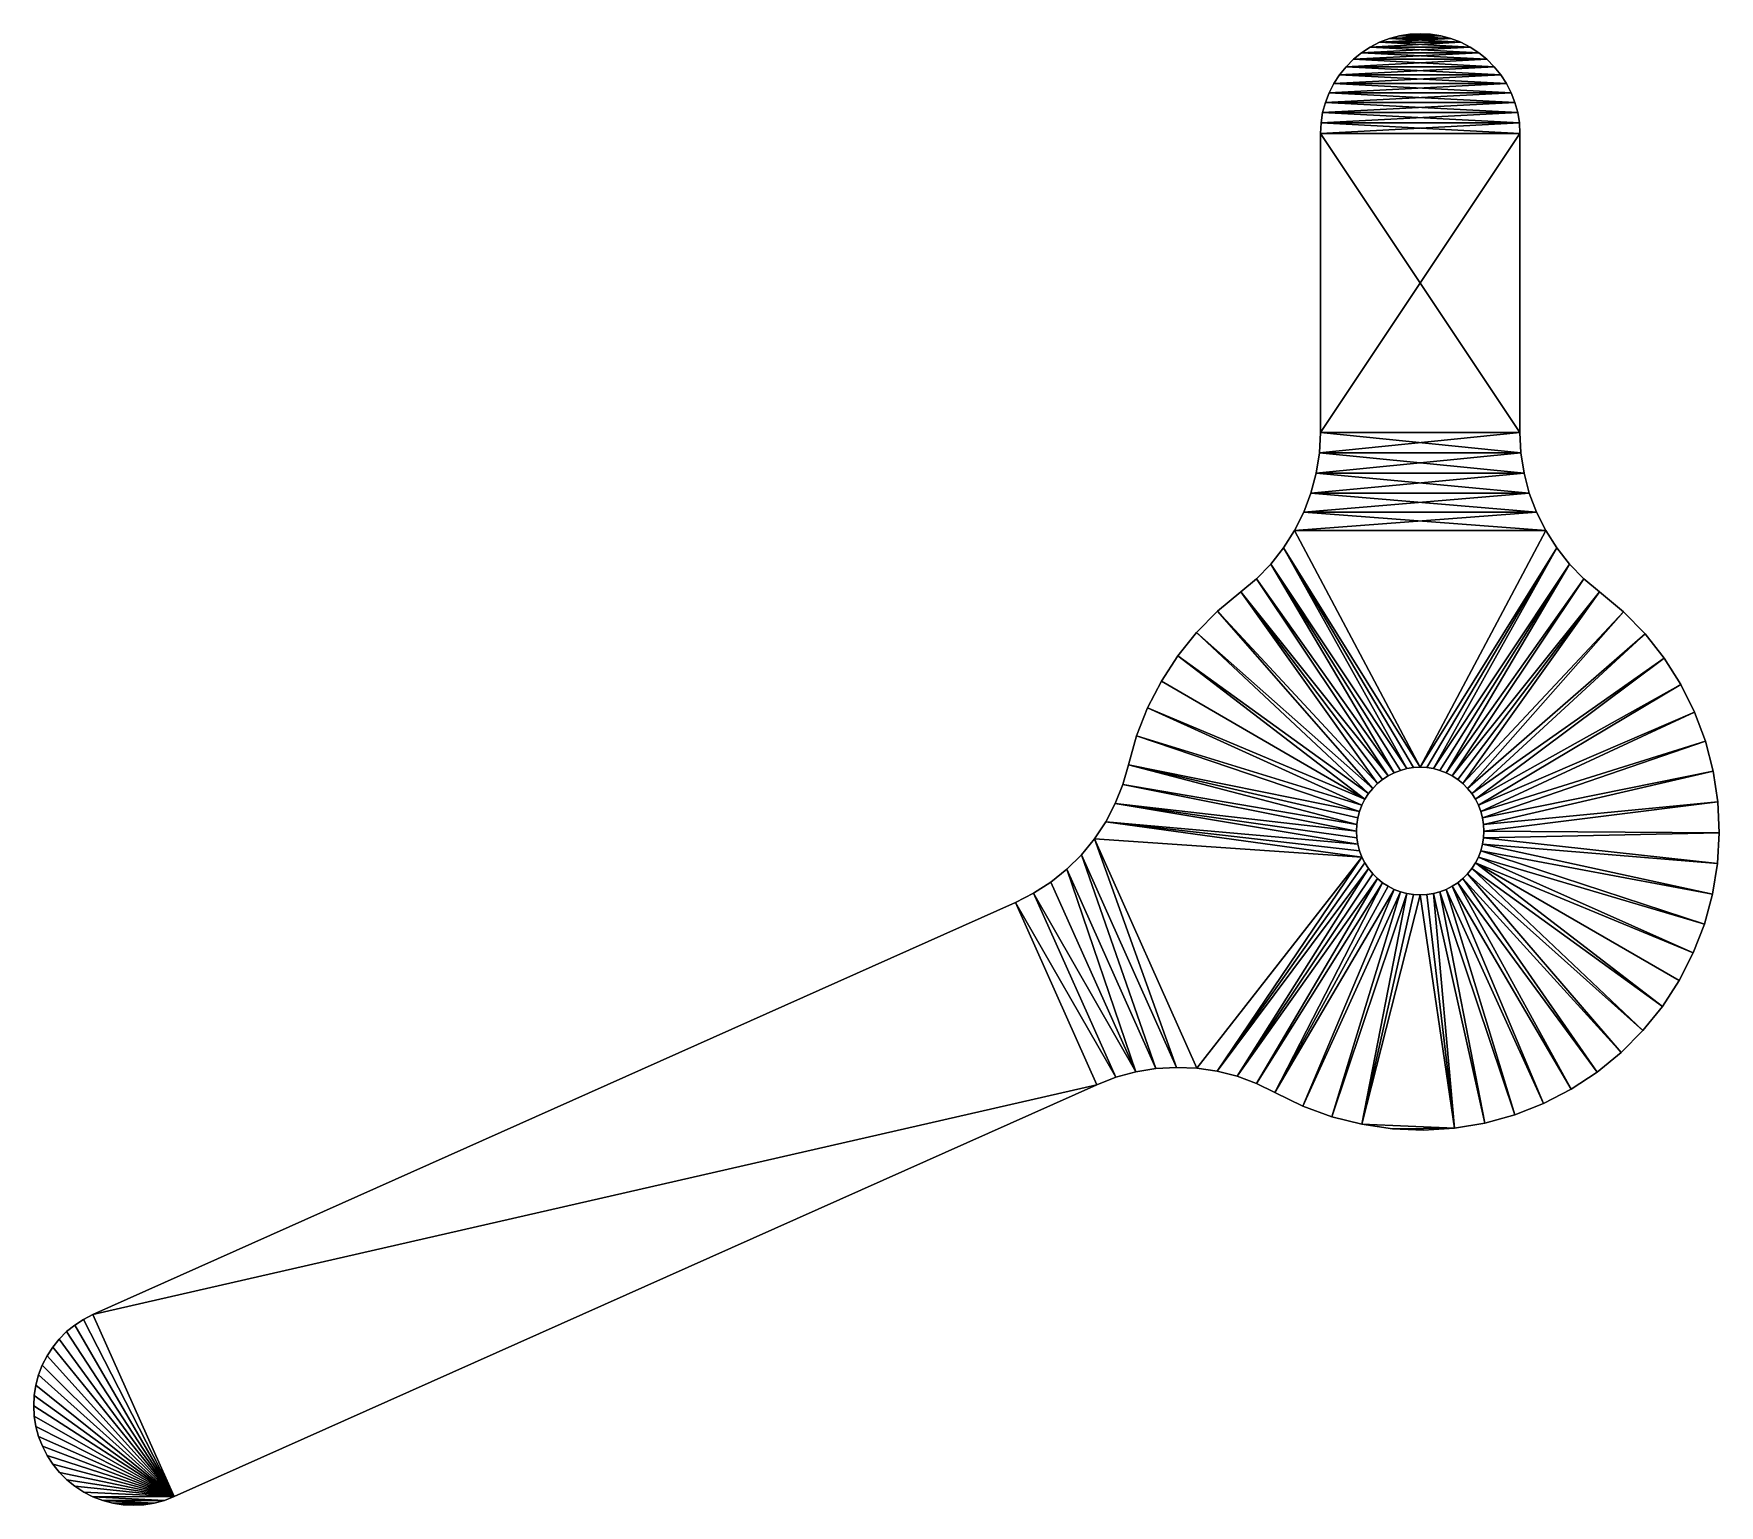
# Model space of a CAD drawing. Header units: inches. Extents: x 139.1 to 182.4, y -16.5 to 63.
# Drawn here: x 140.16 to 182.42, y -16.48 to 20.43 of the extents above; entities that cross this region are included whole.
import ezdxf

# ---------------------------------------------------------------- set-up
doc = ezdxf.new("R2010")
doc.units = ezdxf.units.IN
doc.header["$MEASUREMENT"] = 0
doc.layers.get('0').update_dxf_attribs({"lineweight": 0})

msp = doc.modelspace()

# ---------------------------------------------------------------- meshes
at = {"color": 7, "linetype": 'Continuous'}
mesh = msp.add_polyface(dxfattribs=at)
corners = [(177.838, 8.432, -6.25), (171.77, 7.971, -6.25), (172.001, 8.432, -6.25), (177.656, 8.914, -6.25), (172.182, 8.914, -6.25), (177.525, 9.411, -6.25), (172.314, 9.411, -6.25), (172.419, 17.935, -6.25), (172.419, 10.435, -6.25), (172.419, 17.935, 6.25), (172.419, 10.435, 6.25), (172.393, 9.92, -6.25), (172.393, 9.92, 6.25), (172.314, 9.411, 6.25), (172.182, 8.914, 6.25), (172.001, 8.432, 6.25), (171.77, 7.971, 6.25), (171.494, 7.537, -6.25), (171.494, 7.537, 6.25), (171.174, 7.133, -6.25), (171.174, 7.133, 6.25), (170.815, 6.764, -6.25), (170.815, 6.764, 6.25), (170.419, 6.435, -6.25), (170.419, 6.435, 6.25), (169.84, 5.952, -6.25), (173.903, 20.218, 6.25), (173.903, 20.218, -6.25), (173.669, 20.1, -6.25), (173.669, 20.1, 6.25), (173.45, 19.957, -6.25), (173.45, 19.957, 6.25), (173.247, 19.792, -6.25), (173.247, 19.792, 6.25), (173.062, 19.607, -6.25), (173.062, 19.607, 6.25), (172.897, 19.404, -6.25), (172.897, 19.404, 6.25), (172.754, 19.185, -6.25), (172.754, 19.185, 6.25), (172.636, 18.951, -6.25), (172.636, 18.951, 6.25), (172.542, 18.707, -6.25), (172.542, 18.707, 6.25), (172.474, 18.454, -6.25), (172.474, 18.454, 6.25), (172.433, 18.196, -6.25), (172.433, 18.196, 6.25), (174.147, 20.312, 6.25), (177.838, 8.432, 6.25), (178.068, 7.971, 6.25)]
mesh.append_faces([[corners[k] for k in face] for face in [(0, 1, 2), (3, 2, 4), (5, 4, 6), (7, 8, 9), (9, 8, 10), (8, 11, 10), (10, 11, 12), (12, 11, 6), (13, 6, 4), (14, 4, 2), (15, 2, 1), (16, 1, 17), (18, 17, 19), (20, 19, 21), (22, 21, 23), (24, 22, 23), (22, 20, 21), (20, 18, 19), (18, 16, 17), (16, 15, 1), (15, 14, 2), (14, 13, 4), (13, 12, 6), (23, 25, 24), (26, 27, 28), (29, 28, 30), (31, 30, 32), (33, 32, 34), (35, 34, 36), (37, 36, 38), (39, 38, 40), (41, 40, 42), (43, 42, 44), (45, 44, 46), (47, 46, 7), (9, 47, 7), (47, 45, 46), (45, 43, 44), (43, 41, 42), (41, 39, 40), (39, 37, 38), (37, 35, 36), (35, 33, 34), (33, 31, 32), (31, 29, 30), (29, 26, 28), (26, 48, 27), (14, 15, 49), (15, 16, 50)]], dxfattribs={"color": 7})
mesh = msp.add_polyface(dxfattribs=at)
corners = [(176.389, 19.957, -6.25), (173.247, 19.792, -6.25), (173.45, 19.957, -6.25), (176.169, 20.1, -6.25), (173.669, 20.1, -6.25), (175.936, 20.218, -6.25), (173.903, 20.218, -6.25), (175.692, 20.312, -6.25), (174.147, 20.312, -6.25), (175.439, 20.38, -6.25), (174.4, 20.38, -6.25), (175.181, 20.421, -6.25), (174.658, 20.421, -6.25), (174.919, 20.435, -6.25), (176.592, 19.792, -6.25), (176.592, 19.792, 6.25), (176.389, 19.957, 6.25), (176.169, 20.1, 6.25), (175.936, 20.218, 6.25), (175.692, 20.312, 6.25), (175.439, 20.38, 6.25), (175.181, 20.421, 6.25), (174.919, 20.435, 6.25), (174.658, 20.421, 6.25), (174.4, 20.38, 6.25), (174.147, 20.312, 6.25), (176.777, 19.607, 6.25), (173.247, 19.792, 6.25), (173.45, 19.957, 6.25), (173.669, 20.1, 6.25), (173.903, 20.218, 6.25)]
mesh.append_faces([[corners[k] for k in face] for face in [(0, 1, 2), (3, 2, 4), (5, 4, 6), (7, 6, 8), (9, 8, 10), (11, 10, 12), (13, 11, 12), (11, 9, 10), (9, 7, 8), (7, 5, 6), (5, 3, 4), (3, 0, 2), (0, 14, 1), (15, 14, 0), (16, 0, 3), (17, 3, 5), (18, 5, 7), (19, 7, 9), (20, 9, 11), (21, 11, 13), (22, 13, 12), (23, 12, 10), (24, 10, 8), (25, 8, 6), (25, 24, 8), (24, 23, 10), (23, 22, 12), (22, 21, 13), (21, 20, 11), (20, 19, 9), (19, 18, 7), (18, 17, 5), (17, 16, 3), (16, 15, 0), (15, 26, 14), (27, 26, 15), (28, 15, 16), (29, 16, 17), (30, 17, 18), (25, 18, 19), (24, 19, 20), (23, 20, 21), (22, 23, 21), (23, 24, 20), (24, 25, 19), (25, 30, 18), (30, 29, 17), (29, 28, 16), (28, 27, 15)]], dxfattribs={"color": 7})
mesh = msp.add_polyface(dxfattribs=at)
corners = [(177.419, 17.935, -6.25), (172.419, 10.435, -6.25), (172.419, 17.935, -6.25), (177.406, 18.196, -6.25), (172.433, 18.196, -6.25), (177.365, 18.454, -6.25), (172.474, 18.454, -6.25), (177.297, 18.707, -6.25), (172.542, 18.707, -6.25), (177.203, 18.951, -6.25), (172.636, 18.951, -6.25), (177.084, 19.185, -6.25), (172.754, 19.185, -6.25), (176.942, 19.404, -6.25), (172.897, 19.404, -6.25), (176.777, 19.607, -6.25), (173.062, 19.607, -6.25), (176.592, 19.792, -6.25), (173.247, 19.792, -6.25), (177.419, 17.935, 6.25), (177.406, 18.196, 6.25), (177.365, 18.454, 6.25), (177.297, 18.707, 6.25), (177.203, 18.951, 6.25), (177.084, 19.185, 6.25), (176.942, 19.404, 6.25), (176.777, 19.607, 6.25), (177.419, 10.435, 6.25), (172.419, 17.935, 6.25), (172.433, 18.196, 6.25), (172.474, 18.454, 6.25), (172.542, 18.707, 6.25), (172.636, 18.951, 6.25), (172.754, 19.185, 6.25), (172.897, 19.404, 6.25), (173.062, 19.607, 6.25), (173.247, 19.792, 6.25)]
mesh.append_faces([[corners[k] for k in face] for face in [(0, 1, 2), (3, 2, 4), (5, 4, 6), (7, 6, 8), (9, 8, 10), (11, 10, 12), (13, 12, 14), (15, 14, 16), (17, 16, 18), (17, 15, 16), (15, 13, 14), (13, 11, 12), (11, 9, 10), (9, 7, 8), (7, 5, 6), (5, 3, 4), (3, 0, 2), (0, 3, 19), (19, 3, 20), (20, 3, 5), (21, 5, 7), (22, 7, 9), (23, 9, 11), (24, 11, 13), (25, 13, 15), (26, 15, 17), (26, 25, 15), (25, 24, 13), (24, 23, 11), (23, 22, 9), (22, 21, 7), (21, 20, 5), (27, 0, 19), (28, 27, 19), (29, 19, 20), (30, 20, 21), (31, 21, 22), (32, 22, 23), (33, 23, 24), (34, 24, 25), (35, 25, 26), (36, 35, 26), (35, 34, 25), (34, 33, 24), (33, 32, 23), (32, 31, 22), (31, 30, 21), (30, 29, 20), (29, 28, 19)]], dxfattribs={"color": 7})
mesh = msp.add_polyface(dxfattribs=at)
corners = [(179.024, 6.764, -6.25), (175.57, 1.896, -6.25), (178.664, 7.133, -6.25), (175.252, 2, -6.25), (178.345, 7.537, -6.25), (178.068, 7.971, -6.25), (174.919, 2.035, -6.25), (171.77, 7.971, -6.25), (177.446, 9.92, -6.25), (172.314, 9.411, -6.25), (172.393, 9.92, -6.25), (177.419, 10.435, -6.25), (172.419, 10.435, -6.25), (177.419, 17.935, -6.25), (177.525, 9.411, -6.25), (177.656, 8.914, -6.25), (172.182, 8.914, -6.25), (177.838, 8.432, -6.25), (172.001, 8.432, -6.25), (177.419, 10.435, 6.25), (179.419, 6.435, -6.25), (179.419, 6.435, 6.25), (179.024, 6.764, 6.25), (178.664, 7.133, 6.25), (178.345, 7.537, 6.25), (178.068, 7.971, 6.25), (177.838, 8.432, 6.25), (177.656, 8.914, 6.25), (177.525, 9.411, 6.25), (177.446, 9.92, 6.25), (180.558, 5.38, 6.25), (180.558, 5.38, -6.25), (180.016, 5.937, -6.25), (180.016, 5.937, 6.25), (181.039, 4.77, 6.25), (171.77, 7.971, 6.25), (174.919, 2.035, 6.25), (172.001, 8.432, 6.25), (172.182, 8.914, 6.25), (172.314, 9.411, 6.25), (172.393, 9.92, 6.25), (172.419, 10.435, 6.25), (175.252, 2, 6.25), (175.57, 1.896, 6.25), (172.419, 17.935, 6.25)]
mesh.append_faces([[corners[k] for k in face] for face in [(0, 1, 2), (3, 4, 2), (5, 6, 7), (8, 9, 10), (11, 10, 12), (13, 11, 12), (11, 8, 10), (8, 14, 9), (14, 15, 16), (15, 17, 18), (17, 5, 7), (5, 4, 6), (11, 13, 19), (20, 0, 21), (21, 0, 22), (22, 0, 2), (23, 2, 4), (24, 4, 5), (25, 5, 17), (26, 17, 15), (27, 15, 14), (28, 14, 8), (29, 8, 11), (19, 29, 11), (29, 28, 8), (28, 27, 14), (27, 26, 15), (26, 25, 17), (25, 24, 5), (24, 23, 4), (23, 22, 2), (30, 31, 32), (33, 32, 20), (21, 33, 20), (33, 30, 32), (30, 34, 31), (35, 36, 25), (37, 25, 26), (38, 26, 27), (39, 27, 28), (40, 28, 29), (41, 29, 19), (25, 36, 24), (42, 23, 24), (22, 23, 43), (44, 41, 19), (41, 40, 29), (40, 39, 28), (39, 38, 27)]], dxfattribs={"color": 7})
mesh = msp.add_polyface(dxfattribs=at)
corners = [(171.77, 7.971, -6.25), (174.919, 2.035, -6.25), (171.494, 7.537, -6.25), (174.752, 2.026, -6.25), (174.587, 2, -6.25), (171.174, 7.133, -6.25), (174.425, 1.956, -6.25), (174.269, 1.896, -6.25), (170.815, 6.764, -6.25), (174.119, 1.82, -6.25), (170.419, 6.435, -6.25), (173.979, 1.729, -6.25), (173.849, 1.624, -6.25), (169.84, 5.952, -6.25), (173.73, 1.505, -6.25), (169.312, 5.415, -6.25), (173.625, 1.375, -6.25), (168.43, 4.194, -6.25), (173.534, 1.235, -6.25), (168.085, 3.524, -6.25), (168.84, 4.827, -6.25), (170.419, 6.435, 6.25), (169.84, 5.952, 6.25), (169.312, 5.415, 6.25), (168.84, 4.827, 6.25), (168.43, 4.194, 6.25), (168.085, 3.524, 6.25), (167.81, 2.822, -6.25), (167.81, 2.822, 6.25), (167.606, 2.096, -6.25), (173.534, 1.235, 6.25), (173.625, 1.375, 6.25), (173.73, 1.505, 6.25), (173.849, 1.624, 6.25), (173.979, 1.729, 6.25), (174.119, 1.82, 6.25), (170.815, 6.764, 6.25), (174.269, 1.896, 6.25), (171.174, 7.133, 6.25), (174.425, 1.956, 6.25), (174.587, 2, 6.25), (171.494, 7.537, 6.25), (174.752, 2.026, 6.25), (174.919, 2.035, 6.25), (171.77, 7.971, 6.25)]
mesh.append_faces([[corners[k] for k in face] for face in [(0, 1, 2), (2, 1, 3), (4, 2, 3), (4, 5, 2), (4, 6, 5), (5, 6, 7), (8, 7, 9), (10, 9, 11), (12, 10, 11), (12, 13, 10), (12, 14, 13), (13, 14, 15), (15, 14, 16), (17, 18, 19), (17, 20, 18), (20, 15, 16), (10, 8, 9), (8, 5, 7), (21, 13, 22), (22, 13, 15), (23, 15, 20), (24, 20, 17), (25, 17, 19), (26, 19, 27), (28, 27, 29), (28, 26, 27), (26, 25, 19), (25, 24, 17), (24, 23, 20), (23, 22, 15), (25, 30, 24), (25, 26, 30), (30, 31, 24), (24, 31, 23), (23, 31, 32), (22, 32, 33), (21, 33, 34), (35, 21, 34), (35, 36, 21), (35, 37, 36), (36, 37, 38), (38, 37, 39), (40, 38, 39), (40, 41, 38), (40, 42, 41), (41, 42, 43), (44, 41, 43), (21, 22, 33), (22, 23, 32)]], dxfattribs={"color": 7})
mesh = msp.add_polyface(dxfattribs=at)
corners = [(175.087, 2.026, -6.25), (175.087, 2.026, 6.25), (174.919, 2.035, 6.25), (174.919, 2.035, -6.25), (174.752, 2.026, 6.25), (174.752, 2.026, -6.25), (181.455, 4.114, -6.25), (176.381, 1.085, -6.25), (176.305, 1.235, -6.25), (181.039, 4.77, -6.25), (176.214, 1.375, -6.25), (180.558, 5.38, -6.25), (176.108, 1.505, -6.25), (180.016, 5.937, -6.25), (175.99, 1.624, -6.25), (179.419, 6.435, -6.25), (175.86, 1.729, -6.25), (175.719, 1.82, -6.25), (179.024, 6.764, -6.25), (175.57, 1.896, -6.25), (178.664, 7.133, -6.25), (175.414, 1.956, -6.25), (175.252, 2, -6.25), (178.345, 7.537, -6.25), (181.8, 3.418, -6.25), (182.072, 2.69, -6.25), (176.441, 0.929, -6.25), (182.267, 1.938, 6.25), (182.267, 1.938, -6.25), (182.072, 2.69, 6.25), (181.8, 3.418, 6.25), (181.455, 4.114, 6.25), (181.039, 4.77, 6.25), (178.345, 7.537, 6.25), (175.252, 2, 6.25), (175.414, 1.956, 6.25), (178.664, 7.133, 6.25), (175.57, 1.896, 6.25), (179.024, 6.764, 6.25), (175.719, 1.82, 6.25), (179.419, 6.435, 6.25), (175.86, 1.729, 6.25), (175.99, 1.624, 6.25), (180.016, 5.937, 6.25), (176.108, 1.505, 6.25), (180.558, 5.38, 6.25), (176.214, 1.375, 6.25), (176.305, 1.235, 6.25), (176.381, 1.085, 6.25), (176.441, 0.929, 6.25)]
mesh.append_faces([[corners[k] for k in face] for face in [(0, 1, 2), (3, 2, 4), (5, 3, 4), (3, 0, 2), (6, 7, 8), (9, 8, 10), (11, 10, 12), (13, 12, 14), (15, 14, 16), (17, 15, 16), (17, 18, 15), (17, 19, 18), (20, 19, 21), (22, 20, 21), (22, 0, 23), (23, 0, 3), (15, 13, 14), (13, 11, 12), (11, 9, 10), (9, 6, 8), (6, 24, 7), (24, 25, 26), (27, 28, 25), (29, 25, 24), (30, 24, 6), (31, 6, 9), (32, 9, 11), (32, 31, 9), (31, 30, 6), (30, 29, 24), (29, 27, 25), (33, 2, 1), (34, 33, 1), (34, 35, 36), (36, 35, 37), (38, 37, 39), (40, 39, 41), (42, 40, 41), (42, 43, 40), (42, 44, 43), (43, 44, 45), (45, 44, 46), (32, 46, 47), (31, 47, 48), (29, 30, 49), (30, 31, 48), (31, 32, 47), (32, 45, 46), (40, 38, 39)]], dxfattribs={"color": 7})
mesh = msp.add_polyface(dxfattribs=at)
corners = [(173.328, 0.267, 6.25), (173.319, 0.435, -6.25), (173.319, 0.435, 6.25), (173.328, 0.267, -6.25), (173.354, 0.102, 6.25), (173.354, 0.102, -6.25), (173.398, -0.06, 6.25), (173.398, -0.06, -6.25), (173.458, -0.216, 6.25), (173.458, -0.216, -6.25), (173.534, -0.365, 6.25), (173.534, -0.365, -6.25), (173.625, -0.506, 6.25), (173.625, -0.506, -6.25), (173.73, -0.636, 6.25), (173.73, -0.636, -6.25), (173.849, -0.754, 6.25), (173.849, -0.754, -6.25), (173.979, -0.86, 6.25), (173.979, -0.86, -6.25), (174.119, -0.951, 6.25), (173.979, 1.729, -6.25), (173.979, 1.729, 6.25), (173.849, 1.624, 6.25), (173.849, 1.624, -6.25), (173.73, 1.505, 6.25), (173.73, 1.505, -6.25), (173.625, 1.375, 6.25), (173.625, 1.375, -6.25), (173.534, 1.235, 6.25), (173.534, 1.235, -6.25), (173.458, 1.085, 6.25), (173.458, 1.085, -6.25), (173.398, 0.929, 6.25), (173.398, 0.929, -6.25), (173.354, 0.767, 6.25), (173.354, 0.767, -6.25), (173.328, 0.602, 6.25), (173.328, 0.602, -6.25), (174.119, 1.82, -6.25), (169.832, -5.59, -6.25), (168.84, 4.827, -6.25), (168.085, 3.524, -6.25), (167.81, 2.822, -6.25), (167.606, 2.096, -6.25), (167.606, 2.096, 6.25), (167.81, 2.822, 6.25), (168.085, 3.524, 6.25), (169.832, -5.59, 6.25)]
mesh.append_faces([[corners[k] for k in face] for face in [(0, 1, 2), (0, 3, 1), (0, 4, 3), (3, 4, 5), (5, 4, 6), (7, 6, 8), (9, 8, 10), (11, 10, 12), (13, 12, 14), (15, 14, 16), (17, 16, 18), (19, 18, 20), (21, 22, 23), (24, 23, 25), (26, 25, 27), (28, 27, 29), (30, 29, 31), (32, 31, 33), (34, 33, 35), (36, 35, 37), (38, 37, 2), (1, 38, 2), (38, 36, 37), (36, 34, 35), (34, 32, 33), (32, 30, 31), (30, 28, 29), (28, 26, 27), (26, 24, 25), (24, 21, 23), (21, 39, 22), (19, 17, 18), (17, 15, 16), (15, 13, 14), (13, 11, 12), (11, 9, 10), (9, 7, 8), (7, 5, 6), (9, 11, 40), (40, 11, 13), (41, 28, 30), (30, 32, 42), (43, 32, 34), (44, 34, 36), (35, 33, 45), (46, 33, 31), (47, 31, 29), (12, 10, 48), (48, 10, 8)]], dxfattribs={"color": 7})
mesh = msp.add_polyface(dxfattribs=at)
corners = [(173.328, 0.267, -6.25), (167.276, 1.122, -6.25), (173.319, 0.435, -6.25), (173.354, 0.102, -6.25), (167.038, 0.665, -6.25), (173.398, -0.06, -6.25), (173.458, -0.216, -6.25), (166.754, 0.236, -6.25), (169.322, -5.514, -6.25), (168.085, 3.524, -6.25), (173.458, 1.085, -6.25), (167.81, 2.822, -6.25), (173.328, 0.602, -6.25), (167.606, 2.096, -6.25), (173.354, 0.767, -6.25), (167.466, 1.601, -6.25), (168.294, -5.523, -6.25), (166.061, -0.525, -6.25), (166.427, -0.162, -6.25), (168.808, -5.492, -6.25), (173.398, 0.929, -6.25), (167.606, 2.096, 6.25), (167.81, 2.822, 6.25), (167.466, 1.601, 6.25), (167.276, 1.122, 6.25), (167.038, 0.665, 6.25), (166.754, 0.236, 6.25), (166.427, -0.162, 6.25), (166.061, -0.525, 6.25), (165.66, -0.847, -6.25), (165.66, -0.847, 6.25), (165.228, -1.127, -6.25), (165.228, -1.127, 6.25), (164.769, -1.361, -6.25), (164.769, -1.361, 6.25), (173.354, 0.767, 6.25), (173.328, 0.602, 6.25), (173.398, 0.929, 6.25), (169.322, -5.514, 6.25), (173.458, -0.216, 6.25), (168.808, -5.492, 6.25), (168.294, -5.523, 6.25), (173.398, -0.06, 6.25), (173.354, 0.102, 6.25), (173.328, 0.267, 6.25), (173.319, 0.435, 6.25), (168.085, 3.524, 6.25), (173.458, 1.085, 6.25)]
mesh.append_faces([[corners[k] for k in face] for face in [(0, 1, 2), (0, 3, 1), (1, 3, 4), (4, 3, 5), (6, 4, 5), (6, 7, 4), (6, 8, 7), (9, 10, 11), (12, 13, 14), (12, 15, 13), (12, 2, 15), (15, 2, 1), (16, 17, 18), (19, 18, 7), (13, 11, 20), (21, 22, 13), (13, 15, 21), (21, 15, 23), (23, 15, 1), (24, 1, 4), (25, 4, 7), (26, 7, 18), (27, 18, 17), (28, 17, 29), (30, 29, 31), (32, 31, 33), (34, 32, 33), (32, 30, 31), (30, 28, 29), (28, 27, 17), (27, 26, 18), (26, 25, 7), (25, 24, 4), (24, 23, 1), (35, 21, 36), (21, 37, 22), (38, 39, 26), (40, 26, 27), (41, 27, 28), (26, 39, 25), (25, 39, 42), (43, 25, 42), (43, 24, 25), (43, 44, 24), (24, 44, 45), (23, 45, 36), (21, 23, 36), (46, 22, 47), (23, 24, 45)]], dxfattribs={"color": 7})
mesh = msp.add_polyface(dxfattribs=at)
corners = [(176.441, -0.06, -6.25), (176.441, -0.06, 6.25), (176.484, 0.102, 6.25), (176.484, 0.102, -6.25), (176.511, 0.267, 6.25), (176.511, 0.267, -6.25), (176.519, 0.435, 6.25), (176.519, 0.435, -6.25), (176.511, 0.602, 6.25), (176.511, 0.602, -6.25), (176.484, 0.767, 6.25), (176.484, 0.767, -6.25), (176.441, 0.929, 6.25), (176.441, 0.929, -6.25), (176.381, -0.216, -6.25), (182.047, -1.898, -6.25), (182.25, -1.148, -6.25), (182.375, -0.381, -6.25), (182.419, 0.394, -6.25), (182.383, 1.17, -6.25), (182.267, 1.938, -6.25), (182.072, 2.69, -6.25), (181.8, 3.418, -6.25), (176.381, 1.085, -6.25), (182.25, -1.148, 6.25), (182.375, -0.381, 6.25), (182.419, 0.394, 6.25), (182.383, 1.17, 6.25), (182.267, 1.938, 6.25), (181.8, 3.418, 6.25), (176.381, 1.085, 6.25), (182.072, 2.69, 6.25), (182.047, -1.898, 6.25), (176.381, -0.216, 6.25)]
mesh.append_faces([[corners[k] for k in face] for face in [(0, 1, 2), (3, 2, 4), (5, 4, 6), (7, 6, 8), (9, 8, 10), (11, 10, 12), (13, 11, 12), (11, 9, 10), (9, 7, 8), (7, 5, 6), (5, 3, 4), (3, 0, 2), (0, 14, 1), (15, 14, 0), (16, 0, 3), (17, 3, 5), (18, 5, 7), (19, 7, 9), (20, 9, 11), (21, 11, 13), (22, 13, 23), (21, 20, 11), (20, 19, 9), (19, 18, 7), (18, 17, 5), (17, 16, 3), (16, 15, 0), (24, 16, 17), (25, 17, 18), (26, 18, 19), (27, 19, 20), (28, 27, 20), (27, 26, 19), (26, 25, 18), (25, 24, 17), (29, 30, 12), (31, 12, 10), (28, 10, 8), (27, 8, 6), (26, 6, 4), (25, 4, 2), (24, 2, 1), (32, 1, 33), (32, 24, 1), (24, 25, 2), (25, 26, 4), (26, 27, 6), (27, 28, 8), (28, 31, 10)]], dxfattribs={"color": 7})
mesh = msp.add_polyface(dxfattribs=at)
corners = [(174.119, -0.951, -6.25), (174.119, -0.951, 6.25), (174.269, -1.027, 6.25), (175.57, -1.027, -6.25), (175.57, -1.027, 6.25), (175.719, -0.951, 6.25), (175.719, -0.951, -6.25), (175.86, -0.86, 6.25), (175.86, -0.86, -6.25), (175.99, -0.754, 6.25), (175.99, -0.754, -6.25), (176.108, -0.636, 6.25), (176.108, -0.636, -6.25), (176.214, -0.506, 6.25), (176.214, -0.506, -6.25), (176.305, -0.365, 6.25), (176.305, -0.365, -6.25), (176.381, -0.216, 6.25), (176.381, -0.216, -6.25), (176.441, -0.06, 6.25), (176.441, 0.929, -6.25), (176.441, 0.929, 6.25), (176.381, 1.085, 6.25), (176.381, 1.085, -6.25), (176.305, 1.235, 6.25), (176.305, 1.235, -6.25), (176.214, 1.375, 6.25), (176.214, 1.375, -6.25), (176.108, 1.505, 6.25), (176.108, 1.505, -6.25), (175.99, 1.624, 6.25), (175.99, 1.624, -6.25), (175.86, 1.729, 6.25), (175.86, 1.729, -6.25), (175.719, 1.82, 6.25), (175.719, 1.82, -6.25), (175.57, 1.896, 6.25), (175.57, 1.896, -6.25), (175.414, 1.956, 6.25), (175.414, 1.956, -6.25), (175.252, 2, 6.25), (175.252, 2, -6.25), (175.087, 2.026, 6.25), (174.752, 2.026, -6.25), (174.752, 2.026, 6.25), (174.587, 2, 6.25), (174.587, 2, -6.25), (174.425, 1.956, 6.25), (174.425, 1.956, -6.25), (174.269, 1.896, 6.25), (174.269, 1.896, -6.25), (174.119, 1.82, 6.25), (174.119, 1.82, -6.25), (173.979, 1.729, 6.25), (175.087, 2.026, -6.25), (174.269, -1.027, -6.25), (173.979, -0.86, -6.25)]
mesh.append_faces([[corners[k] for k in face] for face in [(0, 1, 2), (3, 4, 5), (6, 5, 7), (8, 7, 9), (10, 9, 11), (12, 11, 13), (14, 13, 15), (16, 15, 17), (18, 17, 19), (20, 21, 22), (23, 22, 24), (25, 24, 26), (27, 26, 28), (29, 28, 30), (31, 30, 32), (33, 32, 34), (35, 34, 36), (37, 36, 38), (39, 38, 40), (41, 40, 42), (43, 44, 45), (46, 45, 47), (48, 47, 49), (50, 49, 51), (52, 51, 53), (52, 50, 51), (50, 48, 49), (48, 46, 47), (46, 43, 45), (54, 41, 42), (41, 39, 40), (39, 37, 38), (37, 35, 36), (35, 33, 34), (33, 31, 32), (31, 29, 30), (29, 27, 28), (27, 25, 26), (25, 23, 24), (23, 20, 22), (18, 16, 17), (16, 14, 15), (14, 12, 13), (12, 10, 11), (10, 8, 9), (8, 6, 7), (6, 3, 5), (55, 0, 2), (0, 56, 1)]], dxfattribs={"color": 7})
mesh = msp.add_polyface(dxfattribs=at)
corners = [(165.66, -0.847, -6.25), (167.786, -5.606, -6.25), (165.228, -1.127, -6.25), (166.061, -0.525, -6.25), (168.294, -5.523, -6.25), (169.322, -5.514, -6.25), (168.808, -5.492, -6.25), (166.754, 0.236, -6.25), (167.289, -5.741, -6.25), (164.769, -1.361, -6.25), (166.427, -0.162, -6.25), (166.809, -5.927, -6.25), (141.637, -11.694, -6.25), (143.676, -16.26, -6.25), (142.659, -16.477, -6.25), (142.398, -16.464, -6.25), (142.921, -16.463, -6.25), (142.14, -16.423, -6.25), (143.432, -16.354, -6.25), (143.179, -16.422, -6.25), (141.887, -16.356, -6.25), (141.642, -16.262, -6.25), (164.769, -1.361, 6.25), (141.637, -11.694, 6.25), (142.398, -16.464, 6.25), (142.659, -16.477, 6.25), (142.921, -16.463, 6.25), (143.179, -16.422, 6.25), (143.432, -16.354, 6.25), (143.676, -16.26, 6.25), (166.809, -5.927, 6.25), (167.289, -5.741, 6.25), (167.786, -5.606, 6.25), (168.294, -5.523, 6.25), (166.061, -0.525, 6.25), (165.66, -0.847, 6.25), (165.228, -1.127, 6.25), (142.14, -16.423, 6.25), (141.887, -16.356, 6.25), (141.642, -16.262, 6.25), (168.808, -5.492, 6.25), (166.427, -0.162, 6.25)]
mesh.append_faces([[corners[k] for k in face] for face in [(0, 1, 2), (0, 3, 1), (1, 3, 4), (5, 6, 7), (2, 8, 9), (2, 1, 8), (6, 4, 10), (8, 11, 9), (9, 11, 12), (12, 11, 13), (14, 15, 16), (16, 15, 17), (18, 19, 20), (19, 16, 17), (18, 21, 13), (9, 12, 22), (22, 12, 23), (24, 15, 14), (25, 14, 16), (26, 16, 19), (27, 19, 18), (28, 18, 13), (29, 28, 13), (28, 27, 18), (27, 26, 19), (26, 25, 16), (25, 24, 14), (11, 8, 30), (30, 8, 31), (31, 8, 1), (32, 1, 4), (33, 32, 4), (32, 31, 1), (13, 11, 29), (29, 11, 30), (32, 34, 35), (36, 32, 35), (36, 31, 32), (36, 22, 31), (31, 22, 30), (30, 22, 23), (26, 37, 24), (25, 26, 24), (26, 27, 37), (27, 28, 38), (28, 29, 39), (29, 30, 23), (32, 33, 34), (33, 40, 41)]], dxfattribs={"color": 7})
mesh = msp.add_polyface(dxfattribs=at)
corners = [(173.458, -0.216, -6.25), (169.832, -5.59, -6.25), (169.322, -5.514, -6.25), (170.331, -5.717, -6.25), (173.625, -0.506, -6.25), (173.73, -0.636, -6.25), (173.849, -0.754, -6.25), (170.814, -5.895, -6.25), (173.979, -0.86, -6.25), (171.276, -6.121, -6.25), (174.119, -0.951, -6.25), (174.269, -1.027, -6.25), (171.974, -6.463, -6.25), (174.425, -1.087, -6.25), (172.703, -6.731, -6.25), (174.587, -1.131, -6.25), (173.457, -6.921, -6.25), (171.276, -6.121, 6.25), (171.974, -6.463, 6.25), (172.703, -6.731, 6.25), (173.457, -6.921, 6.25), (174.225, -7.033, -6.25), (174.225, -7.033, 6.25), (168.294, -5.523, 6.25), (168.294, -5.523, -6.25), (168.808, -5.492, -6.25), (168.808, -5.492, 6.25), (169.322, -5.514, 6.25), (169.832, -5.59, 6.25), (170.331, -5.717, 6.25), (170.814, -5.895, 6.25), (174.587, -1.131, 6.25), (174.425, -1.087, 6.25), (174.269, -1.027, 6.25), (174.119, -0.951, 6.25), (173.979, -0.86, 6.25), (173.849, -0.754, 6.25), (173.73, -0.636, 6.25), (173.625, -0.506, 6.25), (166.754, 0.236, 6.25), (173.458, -0.216, 6.25)]
mesh.append_faces([[corners[k] for k in face] for face in [(0, 1, 2), (3, 4, 5), (6, 3, 5), (6, 7, 3), (6, 8, 7), (7, 8, 9), (9, 8, 10), (11, 9, 10), (11, 12, 9), (11, 13, 12), (12, 13, 14), (14, 13, 15), (16, 14, 15), (3, 1, 4), (9, 12, 17), (17, 12, 18), (18, 12, 14), (19, 14, 16), (20, 16, 21), (22, 20, 21), (20, 19, 16), (19, 18, 14), (23, 24, 25), (26, 25, 2), (27, 2, 1), (28, 1, 3), (29, 3, 7), (30, 7, 9), (17, 30, 9), (30, 29, 7), (29, 28, 3), (28, 27, 1), (27, 26, 2), (26, 23, 25), (19, 31, 32), (18, 32, 33), (17, 33, 34), (35, 17, 34), (35, 30, 17), (35, 36, 30), (30, 36, 29), (29, 36, 37), (38, 29, 37), (38, 28, 29), (26, 27, 39), (27, 28, 40), (17, 18, 33), (18, 19, 32), (19, 20, 31)]], dxfattribs={"color": 7})
mesh = msp.add_polyface(dxfattribs=at)
corners = [(179.355, -5.614, -6.25), (175.86, -0.86, -6.25), (175.99, -0.754, -6.25), (179.956, -5.122, -6.25), (176.108, -0.636, -6.25), (180.504, -4.571, -6.25), (176.214, -0.506, -6.25), (180.992, -3.967, -6.25), (176.305, -0.365, -6.25), (181.415, -3.315, -6.25), (181.768, -2.623, -6.25), (176.381, -0.216, -6.25), (182.047, -1.898, -6.25), (178.705, -6.04, -6.25), (178.015, -6.397, -6.25), (175.719, -0.951, -6.25), (177.292, -6.68, -6.25), (175.57, -1.027, -6.25), (177.292, -6.68, 6.25), (178.015, -6.397, 6.25), (178.705, -6.04, 6.25), (179.355, -5.614, 6.25), (179.956, -5.122, 6.25), (180.504, -4.571, 6.25), (180.992, -3.967, 6.25), (181.415, -3.315, 6.25), (181.768, -2.623, 6.25), (182.047, -1.898, 6.25), (182.25, -1.148, -6.25), (182.25, -1.148, 6.25), (176.543, -6.888, 6.25), (176.381, -0.216, 6.25), (176.305, -0.365, 6.25), (176.214, -0.506, 6.25), (176.108, -0.636, 6.25), (175.99, -0.754, 6.25), (175.86, -0.86, 6.25), (175.57, -1.027, 6.25), (175.719, -0.951, 6.25)]
mesh.append_faces([[corners[k] for k in face] for face in [(0, 1, 2), (3, 2, 4), (5, 4, 6), (7, 6, 8), (9, 8, 10), (9, 7, 8), (8, 11, 10), (10, 11, 12), (7, 5, 6), (5, 3, 4), (3, 0, 2), (0, 13, 1), (13, 14, 15), (14, 16, 17), (18, 16, 14), (19, 14, 13), (20, 13, 0), (21, 0, 3), (22, 3, 5), (23, 5, 7), (24, 7, 9), (25, 9, 10), (26, 10, 12), (27, 12, 28), (29, 27, 28), (27, 26, 12), (26, 25, 10), (25, 24, 9), (24, 23, 7), (23, 22, 5), (22, 21, 3), (21, 20, 0), (20, 19, 13), (19, 18, 14), (18, 30, 16), (26, 31, 32), (25, 32, 24), (25, 26, 32), (32, 33, 24), (24, 33, 23), (23, 33, 34), (22, 34, 35), (21, 35, 36), (18, 19, 37), (19, 20, 38), (20, 21, 36), (21, 22, 35), (22, 23, 34), (26, 27, 31)]], dxfattribs={"color": 7})
mesh = msp.add_polyface(dxfattribs=at)
corners = [(174.269, -1.027, -6.25), (174.269, -1.027, 6.25), (174.425, -1.087, 6.25), (174.425, -1.087, -6.25), (174.587, -1.131, 6.25), (174.587, -1.131, -6.25), (174.752, -1.157, 6.25), (174.752, -1.157, -6.25), (174.919, -1.165, 6.25), (174.919, -1.165, -6.25), (175.087, -1.157, 6.25), (175.087, -1.157, -6.25), (175.252, -1.131, 6.25), (175.252, -1.131, -6.25), (175.414, -1.087, 6.25), (175.414, -1.087, -6.25), (175.57, -1.027, 6.25), (175.57, -1.027, -6.25), (173.457, -6.921, -6.25), (175.777, -7.016, -6.25), (176.543, -6.888, -6.25), (177.292, -6.68, -6.25), (178.015, -6.397, -6.25), (175.719, -0.951, -6.25), (178.705, -6.04, -6.25), (175.86, -0.86, -6.25), (175.002, -7.065, -6.25), (174.225, -7.033, -6.25), (174.225, -7.033, 6.25), (175.002, -7.065, 6.25), (175.777, -7.016, 6.25), (176.543, -6.888, 6.25), (178.705, -6.04, 6.25), (175.86, -0.86, 6.25), (175.719, -0.951, 6.25), (178.015, -6.397, 6.25), (177.292, -6.68, 6.25), (173.457, -6.921, 6.25)]
mesh.append_faces([[corners[k] for k in face] for face in [(0, 1, 2), (3, 2, 4), (5, 4, 6), (7, 6, 8), (9, 8, 10), (11, 10, 12), (13, 12, 14), (15, 14, 16), (17, 15, 16), (15, 13, 14), (13, 11, 12), (11, 9, 10), (9, 7, 8), (7, 5, 6), (5, 3, 4), (3, 0, 2), (18, 5, 7), (9, 18, 7), (9, 19, 18), (9, 11, 19), (19, 11, 13), (20, 13, 15), (21, 15, 17), (22, 17, 23), (24, 23, 25), (21, 20, 15), (20, 19, 13), (26, 27, 19), (19, 27, 18), (28, 27, 26), (29, 26, 19), (30, 19, 20), (31, 20, 21), (31, 30, 20), (30, 29, 19), (29, 28, 26), (32, 33, 34), (35, 34, 16), (36, 16, 14), (31, 14, 12), (30, 12, 10), (8, 30, 10), (8, 37, 30), (8, 6, 37), (37, 6, 4), (37, 28, 30), (30, 28, 29), (30, 31, 12), (31, 36, 14)]], dxfattribs={"color": 7})
mesh = msp.add_polyface(dxfattribs=at)
corners = [(141.404, -11.813, -6.25), (143.676, -16.26, -6.25), (141.184, -11.956, -6.25), (141.637, -11.694, -6.25), (140.156, -13.98, -6.25), (140.17, -13.719, -6.25), (140.21, -13.46, -6.25), (140.278, -13.207, -6.25), (140.371, -12.963, -6.25), (140.49, -12.73, -6.25), (140.632, -12.51, -6.25), (140.796, -12.306, -6.25), (140.981, -12.121, -6.25), (141.637, -11.694, 6.25), (141.404, -11.813, 6.25), (141.184, -11.956, 6.25), (140.981, -12.121, 6.25), (140.796, -12.306, 6.25), (140.632, -12.51, 6.25), (140.49, -12.73, 6.25), (140.371, -12.963, 6.25), (140.278, -13.207, 6.25), (140.21, -13.46, 6.25), (140.17, -13.719, 6.25), (140.156, -13.98, 6.25), (140.17, -14.241, -6.25), (140.17, -14.241, 6.25), (140.212, -14.5, -6.25), (140.212, -14.5, 6.25), (140.28, -14.752, -6.25), (143.676, -16.26, 6.25)]
mesh.append_faces([[corners[k] for k in face] for face in [(0, 1, 2), (0, 3, 1), (4, 5, 1), (1, 5, 6), (7, 1, 6), (7, 8, 1), (1, 8, 9), (10, 1, 9), (10, 11, 1), (1, 11, 12), (2, 1, 12), (3, 0, 13), (13, 0, 14), (14, 0, 2), (15, 2, 12), (16, 12, 11), (17, 11, 10), (18, 10, 9), (19, 9, 8), (20, 8, 7), (21, 7, 6), (22, 6, 5), (23, 5, 4), (24, 4, 25), (26, 25, 27), (28, 27, 29), (28, 26, 27), (26, 24, 25), (24, 23, 4), (23, 22, 5), (22, 21, 6), (21, 20, 7), (20, 19, 8), (19, 18, 9), (18, 17, 10), (17, 16, 11), (16, 15, 12), (15, 14, 2), (30, 13, 14), (15, 30, 14), (15, 16, 30), (30, 16, 17), (18, 30, 17), (18, 19, 30), (30, 19, 20), (21, 30, 20), (21, 22, 30), (30, 22, 23), (24, 30, 23)]], dxfattribs={"color": 7})
mesh = msp.add_polyface(dxfattribs=at)
corners = [(143.179, -16.422, -6.25), (142.14, -16.423, -6.25), (141.887, -16.356, -6.25), (143.432, -16.354, -6.25), (141.642, -16.262, -6.25), (143.676, -16.26, -6.25), (141.409, -16.144, -6.25), (141.189, -16.001, -6.25), (140.986, -15.837, -6.25), (140.801, -15.652, -6.25), (140.636, -15.449, -6.25), (140.493, -15.23, -6.25), (140.374, -14.997, -6.25), (140.28, -14.752, -6.25), (140.212, -14.5, -6.25), (140.17, -14.241, -6.25), (140.156, -13.98, -6.25), (140.28, -14.752, 6.25), (140.374, -14.997, 6.25), (140.493, -15.23, 6.25), (140.636, -15.449, 6.25), (140.801, -15.652, 6.25), (140.986, -15.837, 6.25), (141.189, -16.001, 6.25), (141.409, -16.144, 6.25), (141.642, -16.262, 6.25), (141.887, -16.356, 6.25), (142.14, -16.423, 6.25), (142.398, -16.464, -6.25), (142.398, -16.464, 6.25), (140.212, -14.5, 6.25), (140.156, -13.98, 6.25), (140.17, -14.241, 6.25), (143.676, -16.26, 6.25), (143.432, -16.354, 6.25), (143.179, -16.422, 6.25)]
mesh.append_faces([[corners[k] for k in face] for face in [(0, 1, 2), (3, 2, 4), (5, 4, 6), (7, 5, 6), (7, 8, 5), (5, 8, 9), (10, 5, 9), (10, 11, 5), (5, 11, 12), (13, 5, 12), (13, 14, 5), (5, 14, 15), (16, 5, 15), (17, 13, 12), (18, 12, 11), (19, 11, 10), (20, 10, 9), (21, 9, 8), (22, 8, 7), (23, 7, 6), (24, 6, 4), (25, 4, 2), (26, 2, 1), (27, 1, 28), (29, 27, 28), (27, 26, 1), (26, 25, 2), (25, 24, 4), (24, 23, 6), (23, 22, 7), (22, 21, 8), (21, 20, 9), (20, 19, 10), (19, 18, 11), (18, 17, 12), (17, 30, 13), (31, 32, 33), (33, 32, 30), (17, 33, 30), (17, 18, 33), (33, 18, 19), (20, 33, 19), (20, 21, 33), (33, 21, 22), (23, 33, 22), (23, 24, 33), (33, 24, 25), (34, 25, 26), (35, 26, 27)]], dxfattribs={"color": 7})

doc.saveas('drawing.dxf')
